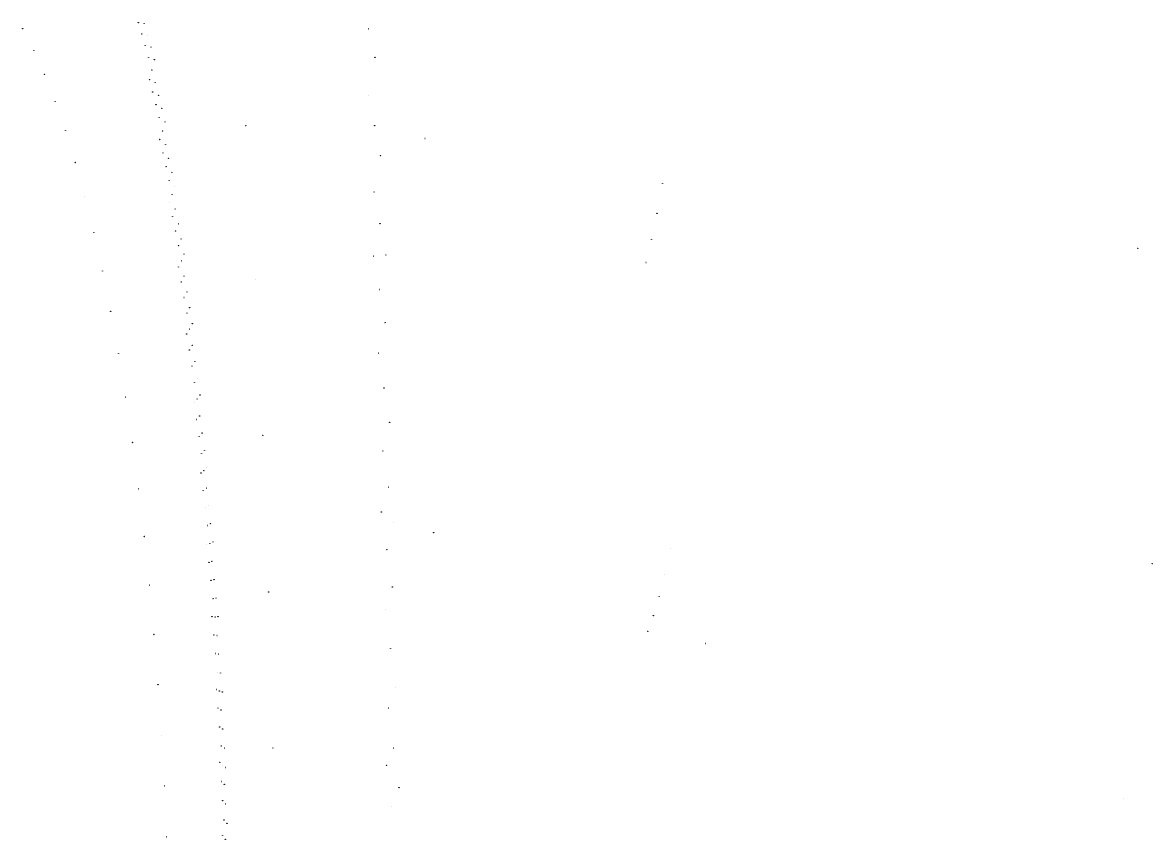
# Model space of a CAD drawing. Header units: millimetres. Extents: x -303 to 487, y -6672 to 12151.
# Drawn here: x 12 to 112.3, y 20.3 to 92.9 of the extents above; entities that cross this region are included whole.
import ezdxf

# ---------------------------------------------------------------- set-up
doc = ezdxf.new("R2010")
doc.units = ezdxf.units.MM
for name, color, linetype in [('Orb_10_28_1.00810_1000', 10, 'Continuous'), ('Orb_10_28_1.00891_1000', 1, 'Continuous'), ('Orb_10_28_1.00892_1000', 2, 'Continuous'), ('Orb_10_28_1.00893_1000', 3, 'Continuous'), ('Orb_10_28_1.00894_1000', 4, 'Continuous'), ('Orb_10_28_1.00895_1000', 5, 'Continuous'), ('Orb_10_28_1.00896_1000', 6, 'Continuous'), ('Orb_10_28_1.00897_1000', 7, 'Continuous'), ('Orb_10_28_1.00898_1000', 8, 'Continuous'), ('Orb_10_28_1.00899_1000', 9, 'Continuous')]:
    doc.layers.add(name, color=color, linetype=linetype)

msp = doc.modelspace()

# ---------------------------------------------------------------- linework, layer by layer
at = {"layer": 'Orb_10_28_1.00810_1000'}
for centre in [(11.96, 92.39, 136.84), (12.95, 90.47, 138.77), (13.91, 88.32, 140.78), (14.85, 85.93, 142.86), (15.76, 83.32, 145.01), (31.78, 83.77, 352.16), (47.71, 82.63, 621.09), (16.63, 80.5, 147.21), (17.48, 77.47, 149.45), (18.28, 74.25, 151.72), (19.05, 70.84, 154.01), (32.62, 70.09, 356.92), (19.78, 67.26, 156.3), (20.47, 63.52, 158.57), (21.11, 59.63, 160.83), (33.29, 56.24, 361.29), (21.71, 55.61, 163.05), (22.26, 51.48, 165.23), (22.76, 47.24, 167.35), (48.48, 47.59, 628.66), (23.22, 42.92, 169.4), (33.82, 42.32, 365.23), (23.62, 38.53, 171.38), (72.61, 37.74, 1002.8), (23.98, 34.08, 173.27), (24.29, 29.59, 175.06), (34.19, 28.44, 368.69), (24.54, 25.08, 176.76), (24.75, 20.55, 178.35)]:
    msp.add_circle(centre, 0.01, dxfattribs=at)
at = {"layer": 'Orb_10_28_1.00891_1000'}
for centre in [(22.23, 92.92, 174.03), (23.22, 87.86, 177.35), (24.14, 82.53, 180.67), (25, 76.97, 183.95), (43.12, 72.17, 444.95), (25.8, 71.2, 187.18), (26.53, 65.25, 190.33), (27.2, 59.13, 193.39), (27.8, 52.89, 196.32), (43.83, 49.43, 451.05), (28.32, 46.54, 199.12), (28.78, 40.12, 201.77), (67.5, 38.82, 820.73), (29.16, 33.65, 204.25), (29.47, 27.17, 206.55), (44.28, 26.91, 456.13), (29.71, 20.69, 208.67)]:
    msp.add_circle(centre, 0.01, dxfattribs=at)
at = {"layer": 'Orb_10_28_1.00892_1000'}
for centre in [(22.54, 91.91, 175.15), (23.51, 86.76, 178.49), (42.69, 86.45, 441.82), (24.42, 81.35, 181.82), (25.27, 75.7, 185.11), (67.34, 71.6, 817.57), (26.05, 69.86, 188.33), (26.77, 63.83, 191.47), (43.56, 63.54, 448.55), (27.42, 57.65, 194.51), (28, 51.35, 197.42), (28.51, 44.95, 200.19), (44.17, 40.73, 454.29), (28.95, 38.49, 202.81), (29.31, 31.99, 205.25), (29.6, 25.47, 207.52), (109.77, 23.96, 1416.23)]:
    msp.add_circle(centre, 0.01, dxfattribs=at)
at = {"layer": 'Orb_10_28_1.00893_1000'}
for centre in [(22.84, 90.88, 176.29), (23.8, 85.63, 179.64), (24.7, 80.13, 182.97), (43.19, 77.87, 445.63), (25.53, 74.41, 186.26), (26.3, 68.49, 189.48), (27, 62.39, 192.61), (27.64, 56.15, 195.63), (43.96, 54.84, 452.02), (28.2, 49.8, 198.52), (28.69, 43.35, 201.26), (68, 40.21, 825.81), (29.11, 36.85, 203.84), (44.47, 31.99, 457.39), (29.46, 30.31, 206.25), (29.73, 23.77, 208.47)]:
    msp.add_circle(centre, 0.01, dxfattribs=at)
at = {"layer": 'Orb_10_28_1.00894_1000'}
for centre in [(42.71, 92.37, 442.31), (23.14, 89.81, 177.43), (24.09, 84.48, 180.79), (24.97, 78.9, 184.13), (67.83, 73.63, 822.52), (25.79, 73.09, 187.42), (43.64, 69.2, 449.33), (26.55, 67.1, 190.63), (27.23, 60.93, 193.75), (27.85, 54.63, 196.74), (28.4, 48.22, 199.61), (44.32, 46.08, 455.37), (28.87, 41.73, 202.32), (29.27, 35.19, 204.87), (29.6, 28.62, 207.24), (44.73, 23.22, 460.36), (29.85, 22.05, 209.42)]:
    msp.add_circle(centre, 0.01, dxfattribs=at)
at = {"layer": 'Orb_10_28_1.00895_1000'}
for centre in [(23.44, 88.72, 178.57), (43.23, 83.76, 446.22), (24.37, 83.3, 181.95), (25.24, 77.63, 185.29), (111.03, 72.87, 1427.89), (26.05, 71.75, 188.57), (26.79, 65.68, 191.78), (44.07, 60.45, 452.91), (27.46, 59.46, 194.88), (28.06, 53.1, 197.86), (28.59, 46.63, 200.69), (68.51, 41.9, 830.88), (29.05, 40.1, 203.38), (44.64, 37.27, 458.58), (29.43, 33.52, 205.89), (29.74, 26.92, 208.21), (29.97, 20.33, 210.35)]:
    msp.add_circle(centre, 0.01, dxfattribs=at)
at = {"layer": 'Orb_10_28_1.00896_1000'}
for centre in [(22.75, 92.86, 176.33), (23.73, 87.61, 179.73), (24.65, 82.1, 183.11), (25.51, 76.35, 186.45), (68.32, 75.98, 827.43), (43.71, 75.05, 450.02), (26.3, 70.39, 189.73), (27.03, 64.25, 192.92), (27.68, 57.96, 196.01), (28.27, 51.54, 198.96), (44.45, 51.63, 456.36), (28.78, 45.03, 201.77), (29.22, 38.45, 204.42), (29.58, 31.83, 206.89), (44.93, 28.43, 461.64), (29.87, 25.21, 209.18)]:
    msp.add_circle(centre, 0.01, dxfattribs=at)
at = {"layer": 'Orb_10_28_1.00897_1000'}
for centre in [(23.05, 91.81, 177.47), (43.26, 89.84, 446.7), (24.02, 86.47, 180.88), (24.93, 80.87, 184.27), (25.78, 75.04, 187.62), (26.55, 69, 190.89), (44.16, 66.26, 453.7), (27.26, 62.79, 194.07), (27.9, 56.44, 197.14), (28.47, 49.97, 200.07), (112.33, 44.84, 1444.47), (28.96, 43.41, 202.85), (69.02, 43.9, 835.92), (44.8, 42.76, 459.67), (29.38, 36.79, 205.46), (29.73, 30.14, 207.9), (30, 23.48, 210.14)]:
    msp.add_circle(centre, 0.01, dxfattribs=at)
at = {"layer": 'Orb_10_28_1.00898_1000'}
for centre in [(23.36, 90.74, 178.62), (24.31, 85.3, 182.05), (43.76, 81.1, 450.6), (25.21, 79.61, 185.44), (68.81, 78.65, 832.3), (26.04, 73.7, 188.78), (26.8, 67.59, 192.05), (27.49, 61.32, 195.21), (44.57, 57.39, 457.25), (28.11, 54.9, 198.26), (28.66, 48.38, 201.17), (29.14, 41.77, 203.91), (29.54, 35.11, 206.49), (45.11, 33.85, 462.84), (29.87, 28.43, 208.89), (30.12, 21.75, 211.09)]:
    msp.add_circle(centre, 0.01, dxfattribs=at)
at = {"layer": 'Orb_10_28_1.00899_1000'}
for centre in [(23.65, 89.63, 179.78), (24.6, 84.11, 183.21), (25.48, 78.33, 186.61), (26.29, 72.34, 189.95), (44.23, 72.27, 454.39), (27.04, 66.16, 193.21), (27.72, 59.82, 196.36), (28.32, 53.35, 199.38), (44.94, 48.46, 460.68), (28.86, 46.77, 202.26), (69.52, 46.21, 840.94), (29.31, 40.12, 204.97), (29.7, 33.42, 207.52), (30, 26.71, 209.87), (45.39, 24.92, 465.87)]:
    msp.add_circle(centre, 0.01, dxfattribs=at)

doc.saveas('drawing.dxf')
